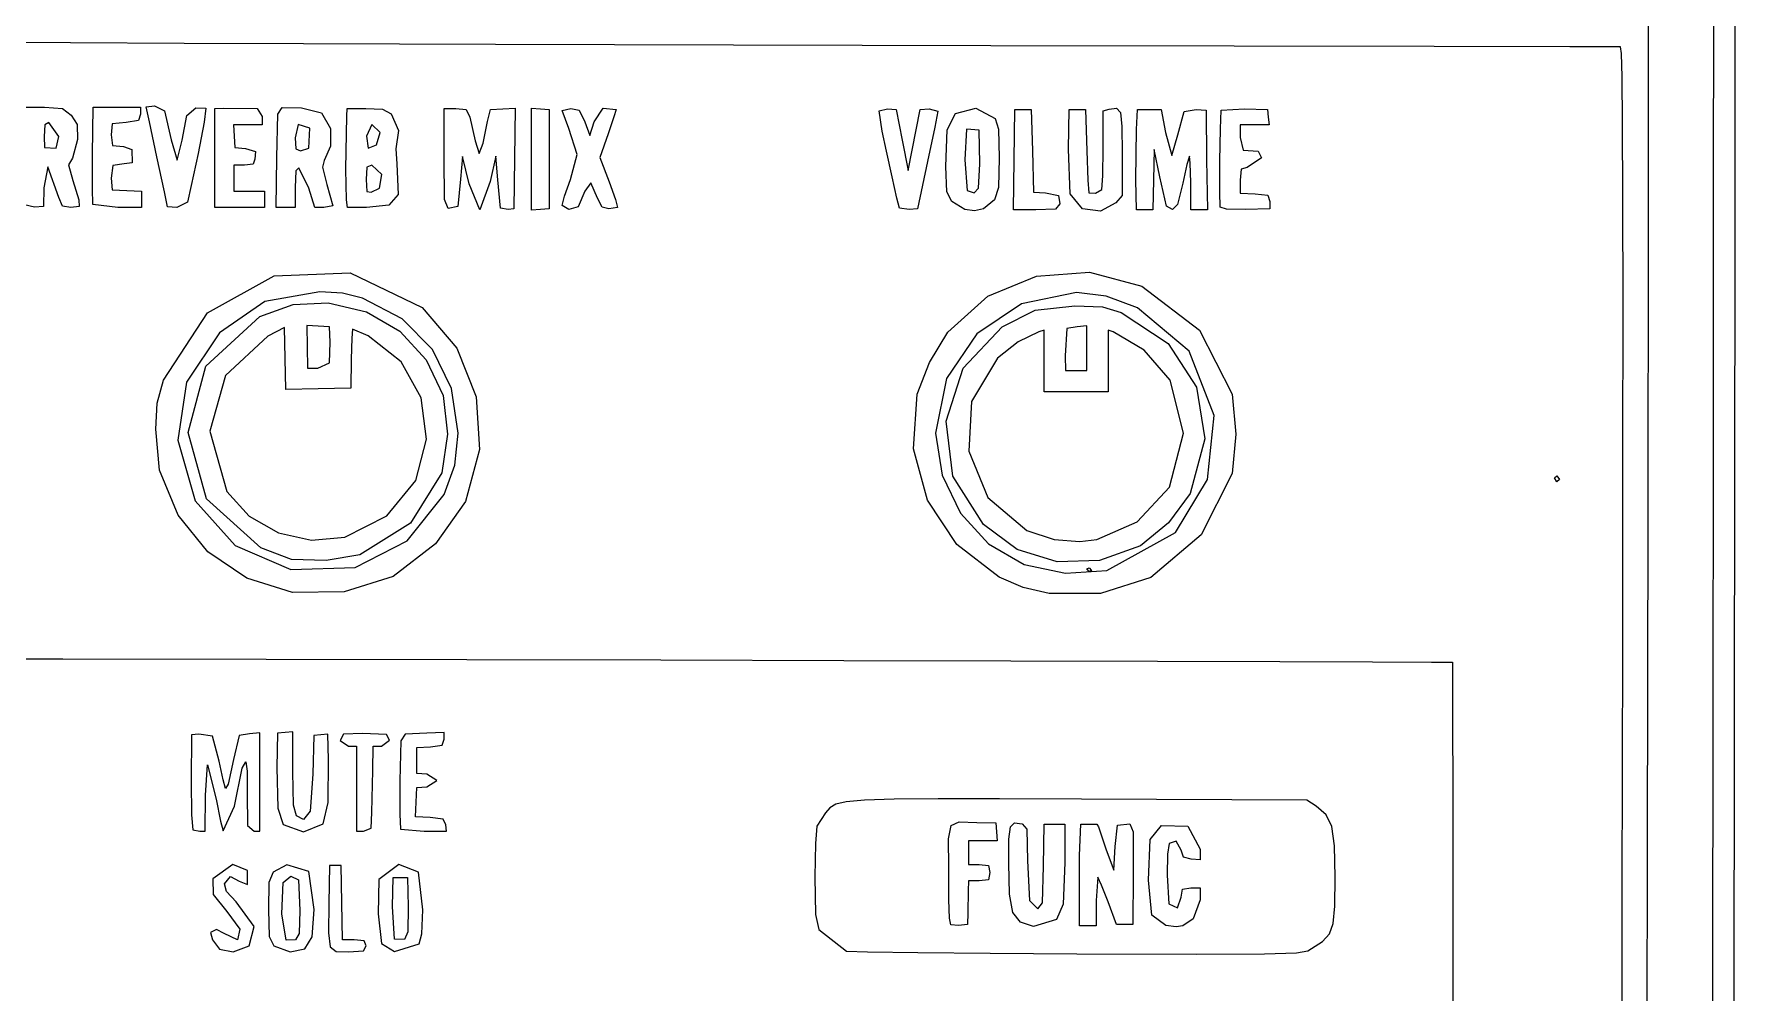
# Model space of a CAD drawing. Extents: x 0 to 149, y 0 to 89.
# Drawn here: x 118.8 to 149.28, y 51.35 to 68.53 of the extents above; entities that cross this region are included whole.
import ezdxf

# ---------------------------------------------------------------- set-up
doc = ezdxf.new("R2010")
doc.units = 0
doc.layers.get('0').update_dxf_attribs({"linetype": 'CONTINUOUS'})

msp = doc.modelspace()

# ---------------------------------------------------------------- linework, layer by layer
at = {"color": 0}
for p, q in [((149.276, 72.1512), (149.271, 64.6437)), ((147.723, 69.5441), (147.719, 65.049)), ((148.894, 65.5712), (148.897, 69.6997)), ((119.459, 68.374), (117.111, 68.3824)), ((121.491, 68.3616), (119.459, 68.374)), ((123.632, 68.3521), (121.491, 68.3616)), ((127.072, 68.3412), (123.632, 68.3521)), ((131.334, 68.3299), (127.072, 68.3412)), ((135.946, 68.3204), (131.334, 68.3299)), ((140.306, 68.3137), (135.946, 68.3204)), ((143.886, 68.3066), (140.306, 68.3137)), ((146.316, 68.3024), (143.886, 68.3066)), ((147.224, 68.2995), (146.316, 68.3024)), ((147.241, 68.1824), (147.224, 68.2995)), ((147.253, 67.7594), (147.241, 68.1824)), ((147.263, 66.9325), (147.253, 67.7594)), ((118.634, 67.2193), (118.988, 67.2165)), ((118.988, 67.2165), (119.312, 67.1971)), ((119.312, 67.1971), (119.469, 67.0733)), ((119.469, 67.0733), (119.574, 66.9107)), ((119.851, 66.3734), (119.862, 67.2193)), ((119.862, 67.2193), (120.708, 67.2193)), ((120.708, 67.0913), (120.673, 66.9794)), ((120.708, 67.2193), (120.708, 67.0913)), ((120.814, 67.225), (120.963, 67.2402)), ((120.869, 66.9548), (120.814, 67.225)), ((120.963, 67.2402), (121.143, 67.1505)), ((121.143, 67.1505), (121.262, 66.6309)), ((121.458, 66.6253), (121.543, 67.0691)), ((121.543, 67.0691), (121.703, 67.2042)), ((121.703, 67.2042), (121.883, 67.2028)), ((121.883, 67.2028), (121.854, 66.9519)), ((122.042, 67.1971), (122.2, 67.2013)), ((122.042, 66.3085), (122.042, 67.1971)), ((122.2, 67.2013), (122.801, 67.1971)), ((122.801, 67.1971), (122.888, 67.05)), ((122.888, 67.05), (122.888, 66.9011)), ((123.153, 66.318), (123.173, 67.0941)), ((123.173, 67.0941), (123.249, 67.2137)), ((123.249, 67.2137), (123.595, 67.2042)), ((123.595, 67.2042), (123.953, 67.1146)), ((123.953, 67.1146), (124.117, 66.8376)), ((124.391, 66.1098), (124.408, 67.0595)), ((124.408, 67.0595), (124.412, 67.1971)), ((124.412, 67.1971), (124.748, 67.1971)), ((124.748, 67.1971), (125.046, 67.1809)), ((125.046, 67.1809), (125.199, 67.0994)), ((125.199, 67.0994), (125.335, 66.7992)), ((126.148, 66.3113), (126.148, 67.1971)), ((126.148, 67.1971), (126.358, 67.1971)), ((126.358, 67.1971), (126.545, 67.1766)), ((126.545, 67.1766), (126.611, 67.0387)), ((126.93, 66.9643), (126.983, 67.1766)), ((126.983, 67.1766), (127.201, 67.189)), ((127.201, 67.189), (127.42, 67.2013)), ((127.42, 67.2013), (127.408, 66.3004)), ((127.714, 66.2876), (127.714, 67.2028)), ((127.714, 67.2028), (127.874, 67.189)), ((127.874, 67.189), (128.032, 67.1766)), ((128.032, 67.1766), (128.032, 65.399)), ((128.265, 67.1615), (128.423, 67.1971)), ((128.385, 66.8334), (128.265, 67.1615)), ((128.423, 67.1971), (128.572, 67.1657)), ((128.572, 67.1657), (128.671, 66.9548)), ((128.838, 66.9548), (129.002, 67.2028)), ((129.002, 67.2028), (129.23, 67.1781)), ((129.193, 67.0472), (129.091, 66.7424)), ((129.23, 67.1781), (129.193, 67.0472)), ((133.944, 67.152), (134.093, 67.189)), ((133.999, 66.7893), (133.944, 67.152)), ((134.093, 67.189), (134.25, 67.1766)), ((134.25, 67.1766), (134.356, 66.6295)), ((134.463, 66.0823), (134.679, 67.1766)), ((134.679, 67.1766), (134.837, 67.189)), ((134.837, 67.189), (134.994, 67.1477)), ((134.994, 67.1477), (134.94, 66.8595)), ((135.165, 66.8143), (135.314, 67.1022)), ((135.314, 67.1022), (135.675, 67.1985)), ((135.675, 67.1985), (136.022, 67.0126)), ((136.36, 66.2767), (136.372, 67.1766)), ((136.372, 67.1766), (136.668, 67.1766)), ((136.668, 67.1766), (136.689, 66.4351)), ((137.334, 66.4683), (137.345, 67.1766)), ((137.345, 67.1766), (137.641, 67.1766)), ((137.641, 67.1766), (137.664, 66.4351)), ((137.959, 67.153), (138.064, 67.1809)), ((137.959, 66.4806), (137.959, 67.153)), ((138.064, 67.1809), (138.196, 67.1985)), ((138.196, 67.1985), (138.266, 67.1202)), ((138.266, 67.1202), (138.292, 66.8747)), ((138.552, 66.8168), (138.573, 67.1766)), ((138.573, 67.1766), (138.994, 67.1766)), ((138.994, 67.1766), (139.075, 66.7632)), ((139.292, 66.7219), (139.408, 67.1421)), ((139.408, 67.1421), (139.624, 67.1795)), ((139.624, 67.1795), (139.801, 67.1671)), ((139.801, 67.1671), (139.811, 66.2725)), ((140.058, 66.832), (140.072, 67.1671)), ((140.072, 67.1671), (140.488, 67.189)), ((140.488, 67.189), (140.902, 67.1766)), ((140.902, 67.1766), (140.914, 67.0387)), ((118.999, 66.9036), (118.987, 66.6902)), ((119.071, 66.9438), (118.999, 66.9036)), ((119.248, 66.6902), (119.071, 66.9438)), ((119.574, 66.9107), (119.579, 66.638)), ((120.201, 66.9216), (120.187, 66.7219)), ((120.454, 66.9438), (120.201, 66.9216)), ((120.673, 66.9794), (120.454, 66.9438)), ((121.004, 66.3279), (120.869, 66.9548)), ((121.854, 66.9519), (121.744, 66.391)), ((122.888, 66.9011), (122.379, 66.9011)), ((122.379, 66.9011), (122.402, 66.4986)), ((123.534, 66.9064), (123.482, 66.6679)), ((123.745, 66.8443), (123.534, 66.9064)), ((123.727, 66.4863), (123.745, 66.8443)), ((124.117, 66.8376), (124.114, 66.5219)), ((124.857, 66.9078), (124.759, 66.6997)), ((125.002, 66.7618), (124.857, 66.9078)), ((124.938, 66.5441), (125.002, 66.7618)), ((125.335, 66.7992), (125.286, 66.4711)), ((126.611, 67.0387), (126.705, 66.6171)), ((126.847, 66.573), (126.93, 66.9643)), ((128.531, 66.3691), (128.385, 66.8334)), ((128.671, 66.9548), (128.76, 66.711)), ((128.76, 66.711), (128.838, 66.9548)), ((129.091, 66.7424), (128.939, 66.3194)), ((134.076, 66.4298), (133.999, 66.7893)), ((134.94, 66.8595), (134.812, 66.245)), ((135.136, 66.1582), (135.165, 66.8143)), ((135.509, 66.8267), (135.478, 66.2725)), ((135.738, 66.8059), (135.509, 66.8267)), ((135.749, 66.2023), (135.738, 66.8059)), ((136.022, 67.0126), (136.081, 66.8267)), ((136.081, 66.8267), (136.095, 66.3085)), ((138.292, 66.8747), (138.297, 66.3952)), ((138.544, 65.9172), (138.552, 66.8168)), ((139.075, 66.7632), (139.186, 66.3512)), ((140.05, 66.252), (140.058, 66.832)), ((140.928, 66.9011), (140.414, 66.9011)), ((140.414, 66.9011), (140.414, 66.6736)), ((140.914, 67.0387), (140.928, 66.9011)), ((147.268, 65.5973), (147.263, 66.9325)), ((118.987, 66.6902), (118.991, 66.4986)), ((118.991, 66.4986), (119.198, 66.4863)), ((119.198, 66.4863), (119.248, 66.6902)), ((119.579, 66.638), (119.49, 66.3028)), ((120.187, 66.7219), (120.21, 66.5318)), ((120.21, 66.5318), (120.408, 66.5138)), ((120.408, 66.5138), (120.554, 66.4602)), ((120.554, 66.4602), (120.563, 66.2189)), ((121.262, 66.6309), (121.365, 66.2711)), ((121.365, 66.2711), (121.458, 66.6253)), ((122.402, 66.4986), (122.592, 66.4778)), ((122.592, 66.4778), (122.772, 66.4256)), ((123.482, 66.6679), (123.496, 66.4711)), ((123.496, 66.4711), (123.578, 66.4351)), ((123.578, 66.4351), (123.727, 66.4863)), ((124.114, 66.5219), (124.004, 66.2601)), ((124.759, 66.6997), (124.792, 66.482)), ((124.792, 66.482), (124.938, 66.5441)), ((125.286, 66.4711), (125.302, 66.2023)), ((126.705, 66.6171), (126.78, 66.3857)), ((126.78, 66.3857), (126.847, 66.573)), ((134.356, 66.6295), (134.463, 66.0823)), ((136.689, 66.4351), (136.711, 65.6953)), ((137.368, 65.6664), (137.334, 66.4683)), ((137.664, 66.4351), (137.684, 65.9102)), ((137.951, 65.986), (137.959, 66.4806)), ((138.869, 66.4573), (138.858, 65.9172)), ((138.971, 65.9694), (138.869, 66.4573)), ((139.186, 66.3512), (139.292, 66.7219)), ((140.414, 66.6736), (140.468, 66.4475)), ((140.468, 66.4475), (140.735, 66.4312)), ((140.735, 66.4312), (140.795, 66.3127)), ((119.05, 66.1472), (118.979, 65.7712)), ((119.247, 65.6001), (119.05, 66.1472)), ((119.49, 66.3028), (119.421, 66.1829)), ((119.421, 66.1829), (119.496, 65.9059)), ((119.848, 65.7613), (119.851, 66.3734)), ((120.217, 66.1705), (120.187, 65.9447)), ((120.419, 66.2051), (120.217, 66.1705)), ((120.563, 66.2189), (120.419, 66.2051)), ((121.139, 65.702), (121.004, 66.3279)), ((121.744, 66.391), (121.617, 65.8125)), ((122.042, 65.4195), (122.042, 66.3085)), ((122.571, 66.1818), (122.381, 66.1818)), ((122.381, 66.1818), (122.381, 65.7158)), ((122.731, 66.198), (122.571, 66.1818)), ((122.761, 66.2876), (122.731, 66.198)), ((122.772, 66.4256), (122.761, 66.2876)), ((123.142, 65.4195), (123.153, 66.318)), ((123.549, 66.1321), (123.493, 66.0799)), ((123.726, 65.7684), (123.549, 66.1321)), ((124.004, 66.2601), (123.97, 66.143)), ((123.97, 66.143), (124.05, 65.8343)), ((124.766, 66.1458), (124.751, 65.9239)), ((124.856, 66.1818), (124.766, 66.1458)), ((125.035, 66.015), (124.856, 66.1818)), ((125.302, 66.2023), (125.327, 65.6537)), ((126.159, 65.563), (126.148, 66.3113)), ((126.48, 66.3346), (126.445, 65.9282)), ((126.597, 65.8428), (126.48, 66.3346)), ((127.076, 66.3388), (126.974, 65.8855)), ((127.113, 65.9172), (127.076, 66.3388)), ((127.408, 66.3004), (127.397, 65.399)), ((127.714, 65.3729), (127.714, 66.2876)), ((128.413, 65.9211), (128.531, 66.3691)), ((128.939, 66.3194), (129.109, 65.8827)), ((134.174, 65.9694), (134.076, 66.4298)), ((134.812, 66.245), (134.63, 65.399)), ((135.157, 65.6992), (135.136, 66.1582)), ((135.478, 66.2725), (135.52, 65.7243)), ((135.724, 65.7655), (135.749, 66.2023)), ((136.095, 66.3085), (136.08, 65.7779)), ((136.349, 65.3768), (136.36, 66.2767)), ((138.297, 66.3952), (138.297, 65.6332)), ((139.456, 66.1885), (139.383, 65.8566)), ((139.502, 66.3402), (139.456, 66.1885)), ((139.517, 66.2132), (139.502, 66.3402)), ((139.525, 65.8717), (139.517, 66.2132)), ((139.811, 66.2725), (139.824, 65.3768)), ((140.047, 65.6953), (140.05, 66.252)), ((140.538, 66.1388), (140.43, 66.1088)), ((140.795, 66.3127), (140.538, 66.1388)), ((119.496, 65.9059), (119.607, 65.5574)), ((120.187, 65.9447), (120.201, 65.7366)), ((123.493, 66.0799), (123.482, 65.7821)), ((124.05, 65.8343), (124.158, 65.4484)), ((124.402, 65.5574), (124.391, 66.1098)), ((124.751, 65.9239), (124.763, 65.7077)), ((124.995, 65.7684), (125.035, 66.015)), ((126.445, 65.9282), (126.396, 65.4403)), ((126.788, 65.381), (126.597, 65.8428)), ((126.974, 65.8855), (126.788, 65.381)), ((127.16, 65.4071), (127.113, 65.9172)), ((128.308, 65.6223), (128.413, 65.9211)), ((128.779, 65.8633), (128.668, 65.7144)), ((128.895, 65.5863), (128.779, 65.8633)), ((129.109, 65.8827), (129.221, 65.5669)), ((134.258, 65.5863), (134.174, 65.9694)), ((137.684, 65.9102), (137.698, 65.684)), ((137.933, 65.7408), (137.951, 65.986)), ((138.556, 65.3768), (138.544, 65.9172)), ((138.858, 65.9172), (138.846, 65.3768)), ((139.094, 65.4445), (138.971, 65.9694)), ((139.383, 65.8566), (139.289, 65.4773)), ((139.525, 65.3768), (139.525, 65.8717)), ((140.43, 66.1088), (140.414, 65.9088)), ((140.414, 65.9088), (140.414, 65.6773)), ((118.979, 65.7712), (118.973, 65.4403)), ((119.311, 65.4445), (119.247, 65.6001)), ((119.607, 65.5574), (119.61, 65.4375)), ((119.859, 65.4734), (119.848, 65.7613)), ((120.201, 65.7366), (120.73, 65.7119)), ((120.73, 65.7119), (120.73, 65.4195)), ((121.196, 65.4332), (121.139, 65.702)), ((121.617, 65.8125), (121.553, 65.5147)), ((122.381, 65.7158), (122.931, 65.7158)), ((122.931, 65.7158), (122.931, 65.4195)), ((123.482, 65.7821), (123.482, 65.4195)), ((123.833, 65.4195), (123.726, 65.7684)), ((124.422, 65.4195), (124.402, 65.5574)), ((124.763, 65.7077), (124.846, 65.6967)), ((124.846, 65.6967), (124.995, 65.7684)), ((125.327, 65.6537), (125.159, 65.4636)), ((126.223, 65.4057), (126.159, 65.563)), ((128.265, 65.4583), (128.308, 65.6223)), ((128.668, 65.7144), (128.553, 65.4332)), ((128.982, 65.4265), (128.895, 65.5863)), ((129.221, 65.5669), (129.255, 65.4223)), ((134.306, 65.4071), (134.258, 65.5863)), ((135.248, 65.5285), (135.157, 65.6992)), ((135.48, 65.3824), (135.248, 65.5285)), ((135.52, 65.7243), (135.646, 65.6816)), ((135.646, 65.6816), (135.724, 65.7655)), ((136.012, 65.5588), (135.812, 65.3962)), ((136.08, 65.7779), (136.012, 65.5588)), ((136.711, 65.6953), (136.922, 65.6816)), ((136.922, 65.6816), (137.159, 65.6332)), ((137.159, 65.6332), (137.181, 65.4858)), ((137.588, 65.3962), (137.368, 65.6664)), ((137.698, 65.684), (137.819, 65.6773)), ((137.819, 65.6773), (137.933, 65.7408)), ((138.297, 65.6332), (138.181, 65.5024)), ((140.054, 65.4293), (140.047, 65.6953)), ((140.414, 65.6773), (140.678, 65.665)), ((140.678, 65.665), (140.909, 65.6389)), ((140.909, 65.6389), (140.943, 65.5257)), ((140.943, 65.5257), (140.943, 65.399)), ((147.27, 63.657), (147.268, 65.5973)), ((148.89, 61.1117), (148.894, 65.5712)), ((118.814, 65.4279), (118.632, 65.4706)), ((118.973, 65.4403), (118.814, 65.4279)), ((119.465, 65.4195), (119.311, 65.4445)), ((119.61, 65.4375), (119.465, 65.4195)), ((120.305, 65.4195), (119.859, 65.4734)), ((120.73, 65.4195), (120.305, 65.4195)), ((121.364, 65.4195), (121.196, 65.4332)), ((121.553, 65.5147), (121.364, 65.4195)), ((122.931, 65.4195), (122.042, 65.4195)), ((123.482, 65.4195), (123.142, 65.4195)), ((123.996, 65.4195), (123.833, 65.4195)), ((124.158, 65.4484), (123.996, 65.4195)), ((124.759, 65.4195), (124.422, 65.4195)), ((125.159, 65.4636), (124.759, 65.4195)), ((126.396, 65.4403), (126.223, 65.4057)), ((127.296, 65.3838), (127.16, 65.4071)), ((127.397, 65.399), (127.296, 65.3838)), ((127.874, 65.3852), (127.714, 65.3729)), ((128.032, 65.399), (127.874, 65.3852)), ((128.386, 65.3867), (128.265, 65.4583)), ((128.553, 65.4332), (128.386, 65.3867)), ((129.103, 65.3962), (128.982, 65.4265)), ((129.255, 65.4223), (129.103, 65.3962)), ((134.479, 65.3852), (134.306, 65.4071)), ((134.63, 65.399), (134.479, 65.3852)), ((135.651, 65.3591), (135.48, 65.3824)), ((135.812, 65.3962), (135.651, 65.3591)), ((136.751, 65.3768), (136.349, 65.3768)), ((137.104, 65.3919), (136.751, 65.3768)), ((137.181, 65.4858), (137.104, 65.3919)), ((137.91, 65.3549), (137.588, 65.3962)), ((138.181, 65.5024), (137.91, 65.3549)), ((138.846, 65.3768), (138.556, 65.3768)), ((139.201, 65.3852), (139.094, 65.4445)), ((139.289, 65.4773), (139.201, 65.3852)), ((139.824, 65.3768), (139.525, 65.3768)), ((140.166, 65.3891), (140.054, 65.4293)), ((140.509, 65.3867), (140.166, 65.3891)), ((140.943, 65.399), (140.509, 65.3867)), ((147.719, 65.049), (147.712, 59.866)), ((149.271, 64.6437), (149.263, 56.4155)), ((121.909, 63.5346), (123.104, 64.1985)), ((123.104, 64.1985), (124.466, 64.2525)), ((124.466, 64.2525), (125.757, 63.6295)), ((135.89, 63.8295), (136.765, 64.1932)), ((136.765, 64.1932), (137.713, 64.2592)), ((137.713, 64.2592), (138.649, 64.0098)), ((138.649, 64.0098), (139.682, 63.2245)), ((122.94, 63.7342), (122.125, 63.1762)), ((123.926, 63.9092), (122.94, 63.7342)), ((123.446, 63.682), (124.074, 63.711)), ((124.332, 63.8874), (123.926, 63.9092)), ((124.074, 63.711), (124.757, 63.5536)), ((124.688, 63.7949), (124.332, 63.8874)), ((125.399, 63.4256), (124.688, 63.7949)), ((135.177, 63.1899), (135.89, 63.8295)), ((136.493, 63.6972), (135.691, 63.1582)), ((137.481, 63.8955), (136.493, 63.6972)), ((138.011, 63.8348), (137.481, 63.8955)), ((138.573, 63.6214), (138.011, 63.8348)), ((121.124, 62.3288), (121.909, 63.5346)), ((121.883, 62.5796), (122.849, 63.4668)), ((122.849, 63.4668), (123.446, 63.682)), ((124.757, 63.5536), (125.356, 63.2037)), ((125.939, 62.8745), (125.399, 63.4256)), ((125.757, 63.6295), (126.378, 62.9006)), ((136.145, 63.2852), (136.736, 63.584)), ((136.736, 63.584), (137.451, 63.6584)), ((137.451, 63.6584), (137.944, 63.6432)), ((137.944, 63.6432), (138.277, 63.5399)), ((138.277, 63.5399), (139.12, 62.986)), ((139.496, 62.8467), (138.573, 63.6214)), ((147.268, 61.0073), (147.27, 63.657)), ((122.125, 63.1762), (121.532, 62.2914)), ((122.994, 63.1169), (122.235, 62.4099)), ((123.29, 63.2686), (122.994, 63.1169)), ((123.315, 62.1577), (123.29, 63.2686)), ((124.095, 63.2823), (123.693, 63.307)), ((123.693, 63.307), (123.701, 62.5408)), ((124.108, 63.0079), (124.095, 63.2823)), ((124.495, 63.0798), (124.485, 62.7048)), ((124.507, 63.2425), (124.495, 63.0798)), ((124.791, 63.1211), (124.507, 63.2425)), ((125.381, 62.6565), (124.791, 63.1211)), ((125.356, 63.2037), (125.827, 62.6925)), ((134.846, 62.6428), (135.177, 63.1899)), ((135.691, 63.1582), (135.151, 62.3591)), ((135.446, 62.5394), (136.145, 63.2852)), ((136.806, 63.1956), (136.435, 63.0135)), ((136.901, 63.2245), (136.806, 63.1956)), ((136.901, 62.1178), (136.901, 63.2245)), ((137.304, 63.2534), (137.277, 62.7627)), ((137.489, 63.2852), (137.304, 63.2534)), ((137.663, 63.3017), (137.489, 63.2852)), ((137.663, 62.9006), (137.663, 63.3017)), ((138.139, 63.1956), (138.044, 63.2245)), ((138.044, 63.2245), (138.044, 62.1178)), ((138.694, 62.8661), (138.139, 63.1956)), ((139.682, 63.2245), (140.268, 62.0751)), ((124.097, 62.6375), (124.108, 63.0079)), ((126.282, 62.1799), (125.939, 62.8745)), ((126.378, 62.9006), (126.727, 62.0268)), ((136.435, 63.0135), (136.066, 62.7242)), ((137.663, 62.4981), (137.663, 62.9006)), ((139.156, 62.3288), (138.694, 62.8661)), ((139.12, 62.986), (139.631, 62.2004)), ((139.944, 61.6962), (139.496, 62.8467)), ((121.565, 61.3904), (121.883, 62.5796)), ((123.701, 62.5408), (123.886, 62.5408)), ((123.886, 62.5408), (124.097, 62.6375)), ((124.485, 62.7048), (124.476, 62.1813)), ((125.741, 62.0088), (125.381, 62.6565)), ((125.827, 62.6925), (126.132, 62.0543)), ((134.623, 62.0751), (134.846, 62.6428)), ((135.147, 61.5929), (135.446, 62.5394)), ((136.066, 62.7242), (135.598, 61.9428)), ((137.277, 62.7627), (137.282, 62.4981)), ((137.282, 62.4981), (137.663, 62.4981)), ((121.007, 61.9153), (121.124, 62.3288)), ((121.532, 62.2914), (121.378, 61.2496)), ((122.235, 62.4099), (121.952, 61.4151)), ((123.895, 62.169), (123.315, 62.1577)), ((124.476, 62.1813), (123.895, 62.169)), ((126.402, 61.3777), (126.282, 62.1799)), ((135.151, 62.3591), (134.954, 61.3777)), ((139.397, 61.3763), (139.156, 62.3288)), ((139.631, 62.2004), (139.776, 61.2743)), ((120.983, 61.4468), (121.007, 61.9153)), ((125.837, 61.2719), (125.741, 62.0088)), ((126.132, 62.0543), (126.209, 61.3601)), ((126.727, 62.0268), (126.784, 61.0842)), ((134.561, 61.0994), (134.623, 62.0751)), ((135.598, 61.9428), (135.548, 61.0528)), ((138.044, 62.1178), (136.901, 62.1178)), ((140.268, 62.0751), (140.335, 61.3615)), ((135.264, 60.6062), (135.147, 61.5929)), ((139.827, 60.5497), (139.944, 61.6962)), ((121.05, 60.7124), (120.983, 61.4468)), ((121.893, 60.2022), (121.565, 61.3904)), ((121.952, 61.4151), (122.26, 60.3321)), ((125.644, 60.5303), (125.837, 61.2719)), ((126.209, 61.3601), (126.111, 60.6697)), ((126.344, 60.8044), (126.402, 61.3777)), ((134.954, 61.3777), (135.071, 60.6242)), ((139.148, 60.4075), (139.397, 61.3763)), ((139.776, 61.2743), (139.518, 60.2975)), ((140.335, 61.3615), (140.268, 60.657)), ((121.378, 61.2496), (121.69, 60.1652)), ((126.784, 61.0842), (126.533, 60.1514)), ((134.811, 60.1747), (134.561, 61.0994)), ((135.548, 61.0528), (135.888, 60.2245)), ((147.264, 57.5469), (147.268, 61.0073)), ((148.886, 56.3975), (148.89, 61.1117)), ((121.384, 59.9087), (121.05, 60.7124)), ((126.111, 60.6697), (125.548, 59.7655)), ((126.153, 60.2767), (126.344, 60.8044)), ((140.268, 60.657), (139.712, 59.5574)), ((125.123, 59.8964), (125.644, 60.5303)), ((135.071, 60.6242), (135.399, 59.9447)), ((135.811, 59.738), (135.264, 60.6062)), ((138.569, 59.7877), (139.148, 60.4075)), ((139.253, 59.5947), (139.827, 60.5497)), ((146.044, 60.5744), (146.087, 60.6143)), ((146.087, 60.5084), (146.044, 60.5744)), ((146.087, 60.6143), (146.13, 60.5483)), ((146.13, 60.5483), (146.087, 60.5084)), ((121.69, 60.1652), (122.407, 59.3644)), ((122.866, 59.3231), (121.893, 60.2022)), ((122.26, 60.3321), (122.66, 59.8911)), ((125.487, 59.4459), (126.153, 60.2767)), ((126.533, 60.1514), (125.997, 59.3933)), ((135.333, 59.3824), (134.811, 60.1747)), ((135.888, 60.2245), (136.588, 59.6332)), ((139.518, 60.2975), (139.13, 59.7726)), ((121.919, 59.2515), (121.384, 59.9087)), ((122.66, 59.8911), (123.184, 59.5933)), ((124.371, 59.5133), (125.123, 59.8964)), ((125.548, 59.7655), (124.642, 59.1951)), ((135.399, 59.9447), (135.902, 59.3933)), ((136.417, 59.2928), (135.811, 59.738)), ((137.842, 59.472), (138.569, 59.7877)), ((139.13, 59.7726), (138.628, 59.3577)), ((147.712, 59.866), (147.704, 53.9489)), ((123.184, 59.5933), (123.773, 59.4596)), ((123.773, 59.4596), (124.371, 59.5133)), ((124.558, 58.9717), (125.487, 59.4459)), ((136.588, 59.6332), (137.08, 59.472)), ((137.08, 59.472), (137.536, 59.4349)), ((137.536, 59.4349), (137.842, 59.472)), ((138.023, 58.9195), (139.253, 59.5947)), ((139.712, 59.5574), (138.811, 58.7939)), ((122.614, 58.7774), (121.919, 59.2515)), ((122.407, 59.3644), (123.405, 58.9372)), ((123.417, 59.1164), (122.866, 59.3231)), ((124.642, 59.1951), (124.036, 59.0945)), ((125.997, 59.3933), (125.238, 58.8091)), ((136.095, 58.7996), (135.333, 59.3824)), ((135.902, 59.3933), (136.544, 59.0229)), ((137.135, 59.0723), (136.417, 59.2928)), ((138.628, 59.3577), (137.892, 59.0931)), ((123.405, 58.9372), (124.558, 58.9717)), ((124.036, 59.0945), (123.417, 59.1164)), ((136.544, 59.0229), (137.284, 58.8712)), ((137.892, 59.0931), (137.135, 59.0723)), ((137.284, 58.8712), (138.023, 58.9195)), ((137.663, 58.9456), (137.705, 58.9636)), ((137.705, 58.9001), (137.663, 58.9456)), ((137.705, 58.9636), (137.747, 58.9195)), ((137.747, 58.9195), (137.705, 58.9001)), ((123.434, 58.5198), (122.614, 58.7774)), ((124.362, 58.5322), (123.434, 58.5198)), ((125.238, 58.8091), (124.362, 58.5322)), ((136.524, 58.6109), (136.095, 58.7996)), ((136.988, 58.5033), (136.524, 58.6109)), ((138.811, 58.7939), (137.909, 58.5061)), ((137.909, 58.5061), (136.988, 58.5033)), ((115.723, 57.3401), (119.321, 57.3345)), ((119.321, 57.3345), (122.96, 57.3278)), ((122.96, 57.3278), (126.558, 57.3207)), ((126.558, 57.3207), (130.035, 57.314)), ((130.035, 57.314), (133.31, 57.307)), ((133.31, 57.307), (136.302, 57.3003)), ((136.302, 57.3003), (138.932, 57.2932)), ((138.932, 57.2932), (141.119, 57.2879)), ((147.257, 53.1756), (147.264, 57.5469)), ((141.119, 57.2879), (142.781, 57.2823)), ((142.781, 57.2823), (143.839, 57.2766)), ((143.839, 57.2766), (144.214, 57.2728)), ((144.214, 57.2728), (144.217, 56.563)), ((144.217, 56.563), (144.22, 54.6365)), ((148.882, 51.5041), (148.886, 56.3975)), ((149.263, 56.4155), (149.254, 47.8014)), ((121.623, 55.9703), (121.62, 55.1367)), ((121.758, 55.9869), (121.623, 55.9703)), ((121.998, 55.9456), (121.758, 55.9869)), ((122.12, 55.5032), (121.998, 55.9456)), ((122.476, 55.9608), (122.378, 55.5308)), ((122.666, 55.9911), (122.476, 55.9608)), ((122.847, 56.0105), (122.666, 55.9911)), ((122.847, 54.2438), (122.847, 56.0105)), ((123.164, 56.0007), (123.156, 55.3875)), ((123.301, 56.0144), (123.164, 56.0007)), ((123.439, 56.0268), (123.301, 56.0144)), ((123.439, 55.3074), (123.439, 56.0268)), ((123.813, 55.958), (123.797, 55.2662)), ((123.941, 55.9717), (123.813, 55.958)), ((124.069, 55.9841), (123.941, 55.9717)), ((124.081, 55.5265), (124.069, 55.9841)), ((124.347, 55.9841), (124.285, 55.8698)), ((124.285, 55.8698), (124.434, 55.7678)), ((124.688, 55.9978), (124.347, 55.9841)), ((124.434, 55.7678), (124.582, 55.7678)), ((124.582, 55.7678), (124.582, 54.2438)), ((125.118, 55.976), (124.688, 55.9978)), ((124.871, 55.3339), (124.878, 55.7678)), ((124.878, 55.7678), (125.027, 55.7678)), ((125.027, 55.7678), (125.174, 55.874)), ((125.174, 55.874), (125.118, 55.976)), ((125.375, 55.8641), (125.356, 55.1462)), ((125.45, 55.9855), (125.375, 55.8641)), ((125.841, 56.0021), (125.45, 55.9855)), ((126.148, 56.0144), (125.841, 56.0021)), ((125.905, 55.7597), (126.115, 55.7872)), ((126.115, 55.7872), (126.148, 55.8934)), ((126.148, 55.8934), (126.148, 56.0144)), ((122.192, 55.1656), (122.12, 55.5032)), ((122.378, 55.5308), (122.279, 55.0855)), ((122.532, 55.378), (122.597, 55.4895)), ((122.597, 55.4895), (122.621, 55.3212)), ((124.07, 54.7578), (124.081, 55.5265)), ((125.661, 55.747), (125.905, 55.7597)), ((125.661, 55.2813), (125.661, 55.747)), ((121.875, 54.8901), (121.909, 55.433)), ((121.909, 55.433), (122.064, 54.8171)), ((122.233, 55.0125), (122.192, 55.1656)), ((122.396, 54.6943), (122.532, 55.378)), ((122.621, 55.3212), (122.621, 54.9286)), ((123.156, 55.3875), (123.172, 54.6573)), ((123.451, 54.7123), (123.439, 55.3074)), ((123.797, 55.2662), (123.753, 54.6047)), ((124.854, 54.5814), (124.871, 55.3339)), ((125.841, 55.2676), (125.661, 55.2813)), ((126.022, 55.1547), (125.841, 55.2676)), ((121.62, 55.1367), (121.626, 54.5387)), ((121.872, 54.2438), (121.875, 54.8901)), ((122.279, 55.0855), (122.233, 55.0125)), ((122.621, 54.9286), (122.626, 54.3486)), ((125.356, 55.1462), (125.356, 54.5497)), ((125.648, 54.7645), (125.661, 55.0277)), ((125.661, 55.0277), (125.841, 55.0404)), ((125.841, 55.0404), (126.022, 55.1547)), ((122.064, 54.8171), (122.145, 54.4241)), ((122.191, 54.2505), (122.396, 54.6943)), ((123.172, 54.6573), (123.265, 54.3648)), ((123.505, 54.5222), (123.451, 54.7123)), ((123.753, 54.6047), (123.628, 54.4558)), ((123.982, 54.3789), (124.07, 54.7578)), ((124.843, 54.2974), (124.854, 54.5814)), ((125.356, 54.5497), (125.37, 54.2794)), ((125.636, 54.5028), (125.648, 54.7645)), ((132.983, 54.5744), (132.83, 54.3348)), ((133.061, 54.6626), (132.983, 54.5744)), ((133.165, 54.7289), (133.061, 54.6626)), ((133.354, 54.7744), (133.165, 54.7289)), ((133.683, 54.8033), (133.354, 54.7744)), ((134.213, 54.8199), (133.683, 54.8033)), ((134.998, 54.8252), (134.213, 54.8199)), ((136.098, 54.8238), (134.998, 54.8252)), ((137.57, 54.8171), (136.098, 54.8238)), ((141.606, 54.8019), (137.57, 54.8171)), ((141.771, 54.6915), (141.606, 54.8019)), ((141.952, 54.5402), (141.771, 54.6915)), ((144.22, 54.6365), (144.223, 51.7895)), ((121.626, 54.5387), (121.646, 54.2727)), ((121.646, 54.2727), (121.773, 54.2438)), ((121.773, 54.2438), (121.872, 54.2438)), ((122.145, 54.4241), (122.191, 54.2505)), ((122.626, 54.3486), (122.745, 54.2438)), ((122.745, 54.2438), (122.847, 54.2438)), ((123.265, 54.3648), (123.629, 54.2354)), ((123.628, 54.4558), (123.505, 54.5222)), ((123.629, 54.2354), (123.982, 54.3789)), ((124.582, 54.2438), (124.708, 54.2438)), ((124.708, 54.2438), (124.843, 54.2974)), ((125.37, 54.2794), (125.793, 54.2438)), ((125.903, 54.489), (125.636, 54.5028)), ((125.793, 54.2438), (126.195, 54.2438)), ((126.133, 54.4629), (125.903, 54.489)), ((126.183, 54.3609), (126.133, 54.4629)), ((126.195, 54.2438), (126.183, 54.3609)), ((132.83, 54.3348), (132.801, 54.0272)), ((135.188, 54.1073), (135.231, 54.3458)), ((135.231, 54.3458), (135.38, 54.4132)), ((135.38, 54.4132), (135.694, 54.4036)), ((135.694, 54.4036), (136.032, 54.3927)), ((136.032, 54.3927), (136.046, 54.2339)), ((136.267, 54.1059), (136.295, 54.325)), ((136.295, 54.325), (136.367, 54.3941)), ((136.367, 54.3941), (136.508, 54.3789)), ((136.508, 54.3789), (136.591, 54.2794)), ((136.591, 54.2794), (136.604, 53.7132)), ((136.89, 53.6194), (136.902, 54.3705)), ((136.902, 54.3705), (137.273, 54.3705)), ((137.273, 54.3705), (137.27, 53.6829)), ((137.534, 53.8095), (137.556, 54.3705)), ((137.556, 54.3705), (137.842, 54.3747)), ((137.842, 54.3747), (137.874, 54.3221)), ((137.874, 54.3221), (138.011, 53.9101)), ((138.17, 53.9694), (138.213, 54.3539)), ((138.213, 54.3539), (138.434, 54.3775)), ((138.434, 54.3775), (138.494, 54.2325)), ((138.799, 54.0964), (139.001, 54.35)), ((139.001, 54.35), (139.475, 54.3373)), ((139.475, 54.3373), (139.694, 53.9228)), ((142.055, 54.3306), (141.952, 54.5402)), ((142.102, 53.9845), (142.055, 54.3306)), ((132.801, 54.0272), (132.792, 53.4307)), ((135.191, 53.6004), (135.188, 54.1073)), ((136.059, 54.0741), (135.545, 54.0741)), ((135.545, 54.0741), (135.545, 53.6512)), ((136.046, 54.2339), (136.059, 54.0741)), ((136.265, 53.6706), (136.267, 54.1059)), ((138.148, 53.5478), (138.17, 53.9694)), ((138.494, 54.2325), (138.497, 53.4719)), ((138.77, 53.37), (138.799, 54.0964)), ((139.139, 54.0262), (139.112, 53.8357)), ((139.263, 54.0646), (139.139, 54.0262)), ((139.355, 53.9048), (139.263, 54.0646)), ((142.114, 53.4197), (142.102, 53.9845)), ((147.704, 53.9489), (147.694, 47.2528)), ((122.366, 53.6497), (122.005, 53.3894)), ((122.63, 53.5397), (122.366, 53.6497)), ((123.333, 53.6444), (123.085, 53.5122)), ((123.729, 53.5217), (123.333, 53.6444)), ((125.339, 53.6512), (124.981, 53.3809)), ((125.691, 53.5093), (125.339, 53.6512)), ((135.545, 53.6512), (135.737, 53.6512)), ((135.737, 53.6512), (135.902, 53.6332)), ((135.902, 53.6332), (135.927, 53.5037)), ((136.278, 53.1153), (136.265, 53.6706)), ((136.604, 53.7132), (136.638, 53.0049)), ((137.27, 53.6829), (137.239, 52.9389)), ((137.531, 52.8574), (137.534, 53.8095)), ((138.011, 53.9101), (138.148, 53.5478)), ((139.112, 53.8357), (139.102, 53.4554)), ((139.397, 53.7792), (139.355, 53.9048)), ((139.535, 53.7436), (139.397, 53.7792)), ((139.694, 53.7312), (139.535, 53.7436)), ((139.694, 53.9228), (139.694, 53.7312)), ((122.005, 53.3894), (122.013, 53.1125)), ((122.218, 53.3012), (122.32, 53.4335)), ((122.32, 53.4335), (122.479, 53.3534)), ((122.479, 53.3534), (122.63, 53.2903)), ((122.63, 53.2903), (122.63, 53.5397)), ((123.085, 53.5122), (123.012, 53.3245)), ((123.265, 53.3245), (123.405, 53.4416)), ((123.405, 53.4416), (123.54, 53.3728)), ((123.54, 53.3728), (123.566, 52.8242)), ((123.819, 52.8451), (123.729, 53.5217)), ((124.095, 53.6303), (124.085, 52.9527)), ((124.307, 53.6303), (124.095, 53.6303)), ((124.329, 52.2965), (124.307, 53.6303)), ((124.981, 53.3809), (124.969, 52.7678)), ((125.225, 52.8948), (125.238, 53.4183)), ((125.238, 53.4183), (125.491, 53.4183)), ((125.491, 53.4183), (125.504, 52.8891)), ((125.767, 52.8366), (125.691, 53.5093)), ((132.792, 53.4307), (132.806, 52.7554)), ((135.195, 53.013), (135.191, 53.6004)), ((135.545, 53.3548), (135.54, 53.1756)), ((135.737, 53.3548), (135.545, 53.3548)), ((135.902, 53.3742), (135.737, 53.3548)), ((135.927, 53.5037), (135.902, 53.3742)), ((136.868, 52.965), (136.89, 53.6194)), ((137.863, 53.4226), (137.831, 53.002)), ((137.929, 53.2804), (137.863, 53.4226)), ((138.497, 53.4719), (138.487, 52.572)), ((138.83, 52.7431), (138.77, 53.37)), ((139.102, 53.4554), (139.136, 52.9414)), ((142.109, 52.9001), (142.114, 53.4197)), ((122.013, 53.1125), (122.255, 52.8052)), ((122.25, 53.1675), (122.218, 53.3012)), ((122.423, 52.983), (122.25, 53.1675)), ((123.012, 53.3245), (123.001, 52.8436)), ((123.242, 52.765), (123.265, 53.3245)), ((135.54, 53.1756), (135.53, 52.783)), ((136.34, 52.7872), (136.278, 53.1153)), ((138.044, 52.9816), (137.929, 53.2804)), ((139.287, 52.8726), (139.355, 53.0627)), ((139.355, 53.0627), (139.376, 53.2074)), ((139.376, 53.2074), (139.525, 53.2282)), ((139.525, 53.2282), (139.694, 53.2282)), ((139.694, 53.2282), (139.694, 53.013)), ((147.246, 47.0242), (147.257, 53.1756)), ((122.255, 52.8052), (122.493, 52.4923)), ((122.749, 52.5392), (122.423, 52.983)), ((123.001, 52.8436), (123.017, 52.36)), ((123.319, 52.2912), (123.242, 52.765)), ((123.566, 52.8242), (123.552, 52.4136)), ((123.787, 52.3558), (123.819, 52.8451)), ((124.085, 52.9527), (124.08, 52.4274)), ((124.969, 52.7678), (125.027, 52.2358)), ((125.262, 52.3131), (125.225, 52.8948)), ((125.504, 52.8891), (125.499, 52.4439)), ((125.752, 52.4097), (125.767, 52.8366)), ((132.806, 52.7554), (132.862, 52.4828)), ((135.201, 52.6852), (135.195, 53.013)), ((135.53, 52.783), (135.525, 52.572)), ((136.474, 52.6175), (136.34, 52.7872)), ((136.638, 53.0049), (136.784, 52.8546)), ((136.784, 52.8546), (136.868, 52.965)), ((137.239, 52.9389), (137.118, 52.6616)), ((137.535, 52.5501), (137.531, 52.8574)), ((137.831, 53.002), (137.831, 52.5501)), ((138.194, 52.572), (138.044, 52.9816)), ((139.077, 52.5544), (138.83, 52.7431)), ((139.136, 52.9414), (139.287, 52.8726)), ((139.694, 53.013), (139.571, 52.6743)), ((142.08, 52.5914), (142.109, 52.9001)), ((122.073, 52.4852), (121.963, 52.4302)), ((121.963, 52.4302), (121.999, 52.2965)), ((122.207, 52.4108), (122.073, 52.4852)), ((122.493, 52.4923), (122.448, 52.3007)), ((122.658, 52.1892), (122.749, 52.5392)), ((123.552, 52.4136), (123.485, 52.2979)), ((124.08, 52.4274), (124.11, 52.1727)), ((125.499, 52.4439), (125.441, 52.3074)), ((132.862, 52.4828), (133.358, 52.0968)), ((135.202, 52.6852), (135.201, 52.6852)), ((135.228, 52.5667), (135.202, 52.6852)), ((135.366, 52.5582), (135.228, 52.5667)), ((135.525, 52.572), (135.366, 52.5582)), ((136.71, 52.5406), (136.474, 52.6175)), ((137.118, 52.6616), (136.71, 52.5406)), ((137.831, 52.5501), (137.535, 52.5501)), ((138.487, 52.572), (138.194, 52.572)), ((139.263, 52.5336), (139.077, 52.5544)), ((139.383, 52.5501), (139.263, 52.5336)), ((139.571, 52.6743), (139.383, 52.5501)), ((142.012, 52.4083), (142.08, 52.5914)), ((121.999, 52.2965), (122.125, 52.131)), ((122.125, 52.131), (122.371, 52.0859)), ((122.448, 52.3007), (122.207, 52.4108)), ((122.371, 52.0859), (122.657, 52.1892)), ((122.657, 52.1892), (122.658, 52.1892)), ((123.017, 52.36), (123.101, 52.1892)), ((123.101, 52.1892), (123.394, 52.0859)), ((123.485, 52.2979), (123.319, 52.2912)), ((123.394, 52.0859), (123.654, 52.1395)), ((123.654, 52.1395), (123.787, 52.3558)), ((124.11, 52.1727), (124.215, 52.0912)), ((124.54, 52.2965), (124.329, 52.2965)), ((124.719, 52.2813), (124.54, 52.2965)), ((124.708, 52.0996), (124.751, 52.1903)), ((124.751, 52.1903), (124.719, 52.2813)), ((125.027, 52.2358), (125.264, 52.0883)), ((125.441, 52.3074), (125.262, 52.3131)), ((125.264, 52.0883), (125.703, 52.2263)), ((125.703, 52.2263), (125.752, 52.4097)), ((141.624, 52.1049), (141.888, 52.2676)), ((141.888, 52.2676), (142.012, 52.4083)), ((124.215, 52.0912), (124.434, 52.0845)), ((124.434, 52.0845), (124.708, 52.0996)), ((133.358, 52.0968), (133.732, 52.0845)), ((133.732, 52.0845), (134.636, 52.0707)), ((134.636, 52.0707), (135.932, 52.0594)), ((135.932, 52.0594), (137.487, 52.0499)), ((137.487, 52.0499), (139.628, 52.0442)), ((139.628, 52.0442), (140.847, 52.0499)), ((140.847, 52.0499), (141.418, 52.0693)), ((141.418, 52.0693), (141.624, 52.1049)), ((144.223, 51.7895), (144.223, 48.3126)), ((148.876, 46.5088), (148.882, 51.5041))]:
    msp.add_line(p, q, dxfattribs=at)

doc.saveas('drawing.dxf')
